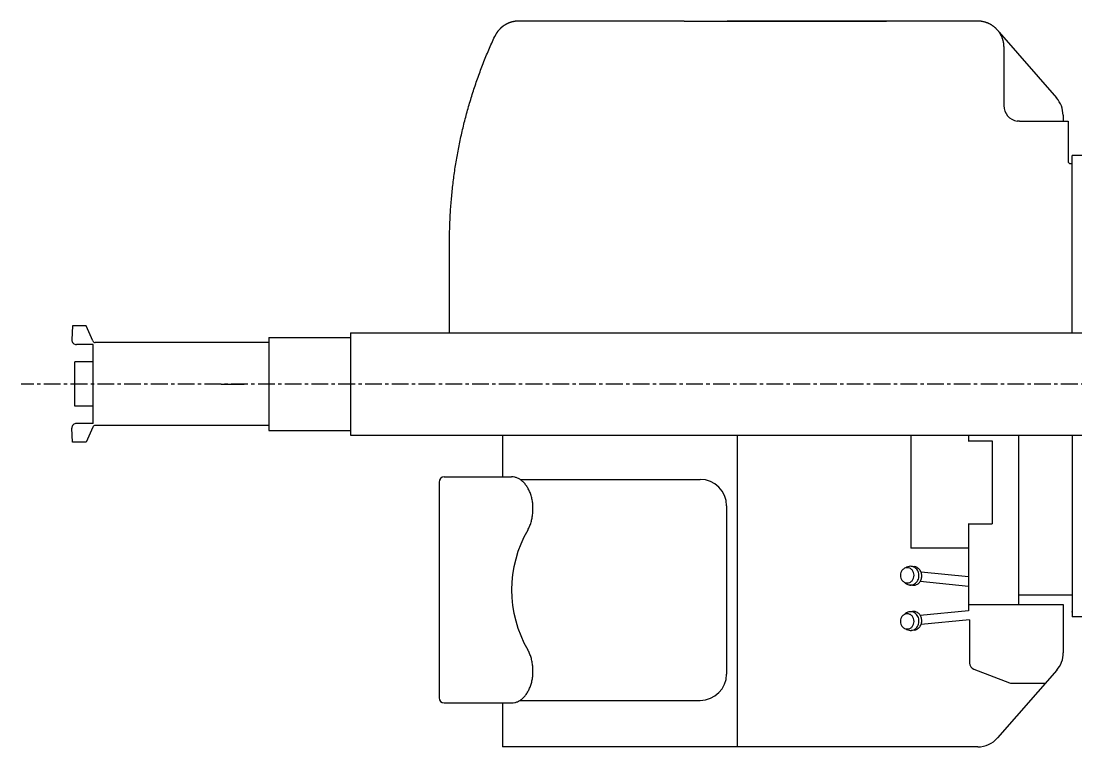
# Model space of a CAD drawing. Header units: millimetres. Extents: x 13669 to 217197, y -88248 to 24578.
# Drawn here: x 87744 to 89746, y -24984 to -23607 of the extents above; entities that cross this region are included whole.
import ezdxf

# ---------------------------------------------------------------- set-up
doc = ezdxf.new("R2010")
doc.units = ezdxf.units.MM
doc.linetypes.add('CENTER', pattern=[50.8, 31.75, -6.35, 6.35, -6.35])
doc.layers.add('1', color=7, linetype='Continuous')

msp = doc.modelspace()

# ---------------------------------------------------------------- linework, layer by layer
at = {"color": 3, "linetype": 'Continuous'}
for p, q in [((88854.5305959, -23607.3130303), (88687.9396537, -23607.3130303)), ((89002.2031026, -23607.3130303), (88854.5305959, -23607.3130303)), ((89002.2031026, -23607.3130303), (89386.3301237, -23607.3130303)), ((89559.1865338, -23607.3130303), (89386.3301237, -23607.3130303)), ((89599.7775559, -23628.3310957), (89708.7261448, -23752.8438026)), ((89609.0778712, -23697.1089333), (89609.0778712, -23657.19961)), ((89608.7293799, -23702.0975913), (89608.7293799, -23767.4154938)), ((89609.0778712, -23697.1089333), (89608.9035066, -23697.1089333)), ((89639.009819, -23796.8822118), (89730.5478809, -23796.8822118)), ((89639.009819, -23796.8822118), (89639.009819, -23796.932523)), ((89639.009819, -23796.932523), (89639.009819, -23797.1064415)), ((89730.5478809, -23796.8822118), (89730.5478809, -23824.2482889)), ((89730.5478809, -23824.2482889), (89730.5478809, -23874.1027551)), ((89738.5296385, -24198.469562), (89738.5296385, -23862.2336848)), ((89994.9468726, -23862.2336848), (89738.5296385, -23862.2336848)), ((89735.5364199, -23877.6823726), (89738.5296385, -23877.6823726)), ((88556.7078455, -24198.469562), (88556.7078455, -24026.3606572)), ((89738.5655581, -24393.0274086), (89738.5655581, -24737.2451326)), ((89738.5655581, -24728.3708865), (89738.5655581, -24727.2678166)), ((91202.3308546, -24737.2451326), (89738.5655581, -24737.2451326))]:
    msp.add_line(p, q, dxfattribs=at)
at = {"linetype": 'Continuous'}
msp.add_line((89721.0693266, -23785.6943931), (89721.0693266, -23796.8822118), dxfattribs=at)
at = {"color": 7, "linetype": 'Continuous'}
for p, q in [((88368.6432183, -24198.469562), (88368.6432183, -24393.0274086)), ((88213.7895663, -24207.798461), (88213.7895663, -24383.6985095)), ((88213.7895663, -24207.798461), (88368.6432183, -24207.798461)), ((88213.7895663, -24383.6985095), (88368.6432183, -24383.6985095))]:
    msp.add_line(p, q, dxfattribs=at)
at = {"color": 3, "linetype": 'Continuous'}
for centre, radius, start, end in [((89671.1826992, -23785.6943931), 49.8866273, 0, 41.1859251657), ((89735.5364485, -23872.6937173), 4.9886627, 180, 270)]:
    msp.add_arc(centre, radius, start, end, dxfattribs=at)
for centre, major_axis, ratio, start_param, end_param in [((89608.9035928, -23702.097593), (0, 4.9886627), 0.0349207695, 0, 1.5707963268), ((89638.6796061, -23767.368513), (18.3915672, 23.6765003), 0.9983836997, 2.2320049943, 3.6466253009), ((89634.0211144, -23797.1064527), (4.9886627, 0), 0.0449554734, 5.9600334698, 6.2831853072)]:
    msp.add_ellipse(centre, major_axis=major_axis, ratio=ratio, start_param=start_param, end_param=end_param, dxfattribs=at)
for points, start_tangent, end_tangent in [([(88687.7736149, -23607.3130303), (88687.4749718, -23607.3138996), (88686.6268631, -23607.326216), (88685.7004508, -23607.3561136), (88684.7744545, -23607.4032428), (88683.8500654, -23607.4675164), (88682.9272927, -23607.5489007), (88682.0061041, -23607.6474715), (88681.0868325, -23607.763361), (88680.1698122, -23607.8965774), (88679.2553733, -23608.0469908), (88678.3438458, -23608.2144638), (88677.4355596, -23608.3988592), (88676.5308445, -23608.6000397), (88675.63003, -23608.8178685), (88674.7334249, -23609.0522261), (88673.8413118, -23609.3030146), (88672.9539721, -23609.5701376), (88672.0716867, -23609.8534987), (88671.194737, -23610.1530014), (88670.3234045, -23610.4685497), (88669.4579946, -23610.8000739), (88668.5988488, -23611.1475439), (88667.7463113, -23611.5109326), (88666.9007265, -23611.890213), (88666.0624386, -23612.2853581), (88665.2317915, -23612.6963399), (88664.409091, -23613.1230507), (88663.5945781, -23613.5652478), (88662.7884877, -23614.0226748), (88661.9910545, -23614.4950759), (88661.2025133, -23614.9821947), (88660.423099, -23615.4837755), (88659.653045, -23615.9995853), (88658.8925824, -23616.5294347), (88658.1419422, -23617.0731395), (88657.4013551, -23617.6305155), (88656.671052, -23618.2013784), (88655.951264, -23618.7855439), (88655.2422627, -23619.3828472), (88654.5444121, -23619.9931668), (88653.8580894, -23620.6163875), (88653.1836714, -23621.2523942), (88652.521535, -23621.9010715), (88651.872057, -23622.562304), (88651.2354931, -23623.2358978), (88650.6117875, -23623.9214572), (88650.0008354, -23624.6185543), (88649.4025318, -23625.3267613), (88648.8167716, -23626.0456503), (88648.2434501, -23626.7747938), (88647.6827266, -23627.5138968), (88647.1355312, -23628.2630526), (88646.602934, -23629.0224246), (88646.0860047, -23629.7921764), (88645.5858134, -23630.5724715), (88645.1034299, -23631.3634734), (88644.6391319, -23632.1649744), (88644.190414, -23632.975463), (88643.7541601, -23633.7931418), (88643.3272542, -23634.6162132), (88642.9065803, -23635.4428796), (88642.4890225, -23636.2713436)], (-0.9999999937, 0.0001124316), (-0.4483493126, -0.8938584306)), ([(89609.0778712, -23657.1793904), (89609.0236988, -23655.6130638), (89608.9520067, -23654.0482644), (89608.8452748, -23652.4865192), (89608.6863871, -23650.9293567), (89608.4685412, -23649.3783373), (89608.1958524, -23647.8350552), (89607.8729608, -23646.3011065), (89607.5037653, -23644.7780605), (89607.088785, -23643.2673644), (89606.627576, -23641.7704312), (89606.1197068, -23640.2886731), (89605.565292, -23638.8234801), (89604.9651943, -23637.3762118), (89604.3203301, -23635.9482257), (89603.6315585, -23634.5409021), (89602.8993021, -23633.1557954), (89602.1237839, -23631.7945399), (89601.3052278, -23630.458769), (89600.4441897, -23629.14993), (89599.5419344, -23627.8690725), (89598.5998173, -23626.6171952), (89597.6191774, -23625.3953015), (89596.6011381, -23624.2044534), (89595.5466732, -23623.0457539), (89594.4567537, -23621.9203067), (89593.332326, -23620.8292782), (89592.1742529, -23619.7740481), (89590.9833793, -23618.7560425), (89589.760563, -23617.7766711), (89588.5070038, -23616.8369291), (89587.224267, -23615.9373683), (89585.9139353, -23615.078519), (89584.5775563, -23614.2609217), (89583.216485, -23613.4851732), (89581.8320113, -23612.7518895), (89580.4254251, -23612.0616907), (89578.9980068, -23611.415488), (89577.5510216, -23610.8146692), (89576.0857331, -23610.2606664), (89574.6034316, -23609.7547261), (89573.1056503, -23609.2964083), (89571.594052, -23608.8843746), (89570.0703001, -23608.5172827), (89568.5360036, -23608.1954398), (89566.9926349, -23607.9232495), (89565.4416459, -23607.7057405), (89563.8844915, -23607.547233), (89562.3226796, -23607.4403351), (89560.7577619, -23607.3680335), (89559.1912914, -23607.3130303)], (-0.02896076, 0.9995805492), (-0.9995630697, 0.0295579036)), ([(88556.7078406, -24026.3606976), (88556.8114814, -24012.4829715), (88557.1222924, -23998.6083402), (88557.6401064, -23984.7398899), (88558.3647563, -23970.8807066), (88559.296075, -23957.0338766), (88560.4338953, -23943.2024858), (88561.7780502, -23929.3896204), (88563.3283485, -23915.5983688), (88565.0843951, -23901.8318046), (88567.0456914, -23888.0929782), (88569.211738, -23874.3849398), (88571.5820353, -23860.7107394), (88574.1560839, -23847.0734269), (88576.9333845, -23833.4760523), (88579.9134302, -23819.9216664), (88583.0955556, -23806.413296), (88586.4789411, -23792.953923), (88590.0627608, -23779.5465257), (88593.8461888, -23766.1940822), (88597.8283991, -23752.8995708), (88602.0085659, -23739.6659697), (88606.3858622, -23726.4962575), (88610.9593576, -23713.3933898), (88615.7279301, -23700.3602504), (88620.690437, -23687.3997109), (88625.8457356, -23674.5146431), (88631.1926832, -23661.7079183), (88636.7301369, -23648.9824084), (88642.4569542, -23636.3409849)], (0.0000040129, 1), (0.4194383078, 0.9077838432)), ([(89638.7514835, -23797.177686), (89638.6228683, -23797.1902175), (89638.4904238, -23797.2023379), (89638.3503208, -23797.2136361), (89638.1987303, -23797.2237009), (89638.0318229, -23797.2321212), (89637.8460089, -23797.2384933), (89637.6409585, -23797.2425122), (89637.418697, -23797.2439449), (89637.1813019, -23797.2425597), (89636.9308508, -23797.2381251), (89636.6694184, -23797.230409), (89636.398734, -23797.2191332), (89636.1198512, -23797.2039282), (89635.833745, -23797.1844141), (89635.5413909, -23797.1602112), (89635.2437639, -23797.1309396), (89634.9418519, -23797.0964429), (89634.6367098, -23797.057739), (89634.3294143, -23797.0162303), (89634.0210421, -23796.9733191)], (-0.9950021957, -0.0998530452), (-0.9901781967, 0.1398110826))]:
    msp.add_spline(points, degree=3, dxfattribs=dict(at, start_tangent=start_tangent, end_tangent=end_tangent))
at = {"layer": '1', "color": 7, "linetype": 'Continuous'}
for p, q in [((89559.2490004, -23607.3130279), (89083.5183089, -23607.2772292)), ((87840.9540878, -24185.1996393), (87839.9492115, -24211.8073704)), ((87866.8441699, -24185.1996393), (87840.9532498, -24185.1996393)), ((87879.4885143, -24214.1359584), (87866.8441699, -24185.1996393)), ((88368.6432183, -24198.469562), (92723.9624934, -24198.469562)), ((88368.6432183, -24198.469562), (89157.8937628, -24198.469562)), ((87880.3588164, -24220.9185443), (87848.7234711, -24220.9185443)), ((87880.3588164, -24370.5784263), (87880.3588164, -24220.9185443)), ((88213.7895663, -24217.1273601), (87884.0594863, -24217.1273601)), ((87847.0222573, -24253.8437183), (87845.8253374, -24253.8437183)), ((87845.8253374, -24337.6532523), (87845.8253374, -24253.8437183)), ((87880.3588164, -24253.8437183), (87847.0222573, -24253.8437183)), ((88122.9511396, -24295.7484853), (88166.6023776, -24295.7484853)), ((87880.3588164, -24337.6532523), (87845.8253374, -24337.6532523)), ((87840.9532498, -24406.2969721), (87839.9492115, -24379.6896002)), ((87880.3588164, -24370.5784263), (87848.7234711, -24370.5784263)), ((87879.4885143, -24377.3610122), (87866.8441699, -24406.2973313)), ((88213.7895663, -24374.3696104), (87884.0594863, -24374.3696104)), ((88368.6432183, -24393.0274086), (89301.5227107, -24393.0274086)), ((88368.6432183, -24393.0274086), (89157.8937628, -24393.0274086)), ((88368.6432183, -24393.0274086), (92723.9624934, -24393.0274086)), ((88656.987645, -24393.0274086), (88656.987645, -24471.8480005)), ((89102.6745343, -24393.0274086), (89102.6745343, -24984.1839427)), ((89432.225834, -24393.0274086), (89432.225834, -24607.2405066)), ((89541.2905329, -24403.3037745), (89586.7460704, -24403.3037745)), ((89541.4360023, -24393.0274086), (89541.4360023, -24403.3037745)), ((89586.7460704, -24403.3037745), (89586.7460704, -24561.145263)), ((89636.4940928, -24393.0274086), (89636.4940928, -24713.9978093)), ((89636.4976846, -24393.0274086), (89636.4976846, -24702.9596148)), ((87866.8441699, -24406.2973313), (87840.9532498, -24406.2973313)), ((89432.225834, -24414.4785786), (89432.225834, -24415.6758576)), ((88536.7657421, -24481.8255255), (88536.7657421, -24890.8956702)), ((88546.7436263, -24471.8480005), (88674.5785478, -24471.8480005)), ((88690.6341797, -24476.8365834), (89032.6390973, -24476.8365834)), ((89082.526004, -24526.7231309), (89082.526004, -24845.9980648)), ((89541.2905329, -24561.145263), (89586.7460704, -24561.145263)), ((89541.4360023, -24561.145263), (89541.4360023, -24725.7878951)), ((89540.3098417, -24607.2405066), (89432.225834, -24607.2405066)), ((89433.1028409, -24641.5972672), (89438.4556361, -24642.1322115)), ((89541.4360023, -24661.6255908), (89451.6292948, -24652.6554229)), ((89435.6079079, -24677.573707), (89430.2557113, -24677.0388824)), ((89450.2454894, -24669.8309705), (89541.4360023, -24678.9607548)), ((89636.4976846, -24695.8391568), (89738.5655581, -24695.8391568)), ((89541.4360023, -24713.9978093), (89721.568552, -24713.9978093)), ((89721.568552, -24713.9978093), (89721.568552, -24805.8025088)), ((89435.6152113, -24727.1745837), (89430.2564297, -24727.7094083)), ((89541.4360023, -24725.7878951), (89450.2277938, -24734.920138)), ((89543.6727591, -24742.8994947), (89451.6073106, -24752.094869)), ((89543.6727591, -24742.8994947), (89543.6727591, -24825.0859098)), ((89438.4527627, -24762.6167975), (89433.1028409, -24763.1513826)), ((89551.5372063, -24836.5395602), (89619.5587002, -24862.7127987)), ((89709.2253121, -24838.6533763), (89596.7925587, -24967.1477393)), ((89623.5712613, -24863.4582247), (89687.5204674, -24863.4582247)), ((88546.7436263, -24900.8731952), (88674.5785478, -24900.8731952)), ((88656.987645, -24900.8731952), (88656.987645, -24984.1839427)), ((88682.9289706, -24899.6286236), (88682.9289706, -24899.5650481)), ((88690.6341797, -24895.8849715), (89032.6390973, -24895.8849715)), ((89559.2490004, -24984.1839427), (88656.987645, -24984.1839427))]:
    msp.add_line(p, q, dxfattribs=at)
at = {"layer": '1', "color": 7, "linetype": 'CENTER'}
msp.add_line((92949.3263301, -24295.7484853), (87743.5369985, -24295.7484853), dxfattribs=at)
at = {"layer": '1', "color": 7, "linetype": 'Continuous'}
for points in [[(88705.1194604, -24572.7242684, 0.035754998), (88708.5976758, -24565.7749016, 0.035754998), (88711.3819482, -24558.1514667, 0.035754998), (88713.4152872, -24550.0094902, 0.035754998), (88714.656267, -24541.5150347, 0.035754998), (88715.0795051, -24532.8414663, 0.035754998), (88714.676501, -24524.1657428, 0.035754998), (88713.4552764, -24515.6648221, 0.035754998), (88711.4409741, -24507.5121898, 0.035754998), (88708.6745411, -24499.8741481, 0.035754998), (88705.212489, -24492.9064629, 0.035754998), (88701.1254572, -24486.7514907, 0.035754998), (88696.4967764, -24481.5345867, 0.035754998), (88691.4209118, -24477.3624283, 0.035754998), (88686.0014281, -24474.3199028, 0.035754998), (88680.3488343, -24472.4691488, 0.035754998), (88674.5785478, -24471.8481202, -1)], [(89420.5795415, -24672.0983104, 0.070460787), (89424.1983174, -24675.0328414, 0.070460787), (89428.4054363, -24676.7314212, 0.070460787), (89432.8700899, -24677.0603137, 0.070460787), (89437.2411163, -24675.9938973, 0.070460787), (89441.1746569, -24673.6158616, 0.070460787), (89444.3613348, -24670.1132217, 0.070460787), (89446.5505596, -24665.7614715, 0.070460787), (89447.5701624, -24660.9030328, 0.070460787), (89447.3398059, -24655.9199574, 0.070460787), (89445.8778085, -24651.2041147, 0.070460787), (89443.2989891, -24647.1265414, 0.070460787), (89439.8062867, -24644.0078689, 0.070460787), (89435.6743569, -24642.0933, 0.070460787), (89431.2281414, -24641.533572, 0.070460787), (89426.8174851, -24642.3727449, 0.070460787), (89422.7892397, -24644.5446091, -1)], [(89435.6083868, -24677.5735872, 0.049126852), (89438.7359192, -24677.5428172, 0.049126852), (89441.7978406, -24676.832232, 0.049126852), (89444.6766981, -24675.4691298, 0.049126852), (89447.2617433, -24673.5059514, 0.049126852), (89449.4537218, -24671.0180055, 0.049126852), (89451.1683452, -24668.1010745, 0.049126852), (89452.3396433, -24664.8671041, 0.049126852), (89452.9227182, -24661.4404914, 0.049126852), (89452.8951808, -24657.9528175, 0.049126852), (89452.2579888, -24654.5381777, 0.049126852), (89451.0356867, -24651.3277936, 0.049126852), (89449.2752075, -24648.4449851, 0.049126852), (89447.0441977, -24646.0006202, 0.049126852), (89444.4285022, -24644.0885655, 0.049126852), (89441.5285726, -24642.7822143, 0.049126852), (89438.4557559, -24642.1319721, -1)], [(89422.7895989, -24760.2042802, 0.070460075), (89426.8178443, -24762.3760247, 0.070460075), (89431.2285006, -24763.2150779, 0.070460075), (89435.6745964, -24762.6552302, 0.070460075), (89439.8064064, -24760.7406612, 0.070460075), (89443.2991088, -24757.6219888, 0.070460075), (89445.8778085, -24753.5444155, 0.070460075), (89447.3398059, -24748.8285727, 0.070460075), (89447.5701624, -24743.8454973, 0.070460075), (89446.5505596, -24738.9871783, 0.070460075), (89444.3613348, -24734.6355479, 0.070460075), (89441.1747766, -24731.132908, 0.070460075), (89437.241236, -24728.7548723, 0.070460075), (89432.8703294, -24727.6883362, 0.070460075), (89428.4056758, -24728.0172287, 0.070460075), (89424.1985569, -24729.7156888, 0.070460075), (89420.5797809, -24732.6501, -1)], [(89438.4527627, -24762.6169173, 0.049125856), (89441.5206705, -24761.9671539, 0.049125856), (89444.4161702, -24760.6614014, 0.049125856), (89447.0280345, -24758.7498256, 0.049125856), (89449.2558116, -24756.3059396, 0.049125856), (89451.0138962, -24753.4234903, 0.049125856), (89452.2347616, -24750.2133457, 0.049125856), (89452.8714746, -24746.7989453, 0.049125856), (89452.8996107, -24743.3113911, 0.049125856), (89452.3179725, -24739.8846587, 0.049125856), (89451.1489492, -24736.6505685, 0.049125856), (89449.4376783, -24733.7332784, 0.049125856), (89447.2495311, -24731.2449733, 0.049125856), (89444.6689158, -24729.2811962, 0.049125856), (89441.7949672, -24727.9174954, 0.049125856), (89438.7379546, -24727.2061919, 0.049125856), (89435.6154508, -24727.1747034, -1)], [(88674.5785478, -24900.8731952, 0.035755044), (88680.3488343, -24900.2520468, 0.035755044), (88686.0014281, -24898.4012929, 0.035755044), (88691.4209118, -24895.3587673, 0.035755044), (88696.4967764, -24891.186609, 0.035755044), (88701.1254572, -24885.969705, 0.035755044), (88705.2126087, -24879.8147328, 0.035755044), (88708.6746608, -24872.8470476, 0.035755044), (88711.4409741, -24865.2090059, 0.035755044), (88713.4552764, -24857.0563736, 0.035755044), (88714.676501, -24848.5553331, 0.035755044), (88715.0795051, -24839.8796096, 0.035755044), (88714.6561473, -24831.2060412, 0.035755044), (88713.4151675, -24822.7115857, 0.035755044), (88711.3818285, -24814.5696093, 0.035755044), (88708.5976758, -24806.9461743, 0.035755044), (88705.1193407, -24799.9969272, -1)]]:
    msp.add_lwpolyline(points, format="xyb", dxfattribs=at)
for points in [[(89425.430557, -24673.1472466, 0.098491403), (89430.3941168, -24672.0470668, 0.098491403), (89434.6020738, -24668.9141467, 0.098491403), (89437.4137639, -24664.2253625, 0.098491403), (89438.4010402, -24658.6945319, 0.098491403), (89437.4137639, -24653.1637013, 0.098491403), (89434.6020738, -24648.4749171, 0.098491403), (89430.3941168, -24645.3419969, 0.098491403), (89425.430557, -24644.2418172, 0.098491403), (89420.4669972, -24645.3419969, 0.098491403), (89416.2590403, -24648.4749171, 0.098491403), (89413.4473501, -24653.1637013, 0.098491403), (89412.4600738, -24658.6945319, 0.098491403), (89413.4473501, -24664.2253625, 0.098491403), (89416.2590403, -24668.9141467, 0.098491403), (89420.4669972, -24672.0470668, 0.098491403)], [(89425.430557, -24760.5068326, 0.098491403), (89430.3941168, -24759.4066529, 0.098491403), (89434.6020738, -24756.2737328, 0.098491403), (89437.4137639, -24751.5849486, 0.098491403), (89438.4010402, -24746.054118, 0.098491403), (89437.4137639, -24740.5232874, 0.098491403), (89434.6020738, -24735.8345031, 0.098491403), (89430.3941168, -24732.701583, 0.098491403), (89425.430557, -24731.6014033, 0.098491403), (89420.4669972, -24732.701583, 0.098491403), (89416.2590403, -24735.8345031, 0.098491403), (89413.4473501, -24740.5232874, 0.098491403), (89412.4600738, -24746.054118, 0.098491403), (89413.4473501, -24751.5849486, 0.098491403), (89416.2590403, -24756.2737328, 0.098491403), (89420.4669972, -24759.4066529, 0.098491403)]]:
    msp.add_lwpolyline(points, format="xyb", close=True, dxfattribs=at)
for centre, radius, start, end in [((87848.7234711, -24212.138418), 8.7800466, 177.83937, 270), ((87884.0594863, -24212.138418), 4.9886627, 203.60583, 270), ((87848.7234711, -24379.3585525), 8.7800466, 90, 182.16063), ((87884.0594863, -24379.3585525), 4.9886627, 90, 156.39417), ((88546.7436263, -24481.8255255), 9.9773252, 90, 180), ((89032.6390973, -24526.7231309), 49.8866254, 0, 90), ((88901.2585535, -24686.3607774), 226.6795028, 149.9134800002, 210.0865199998), ((89671.6815256, -24805.8025088), 49.8870264, 318.8140279022, 0), ((89555.9445102, -24825.0859098), 12.2721103, 180, 248.9537899999), ((89032.6390973, -24845.9980648), 49.8866254, 270, 0), ((89623.7751579, -24851.1861144), 12.2721103, 248.9537899999, 270), ((88546.7436263, -24890.8956702), 9.9773252, 180, 270), ((89559.2490004, -24934.297036), 49.8866254, 270, 318.8140700003)]:
    msp.add_arc(centre, radius, start, end, dxfattribs=at)

doc.saveas('drawing.dxf')
